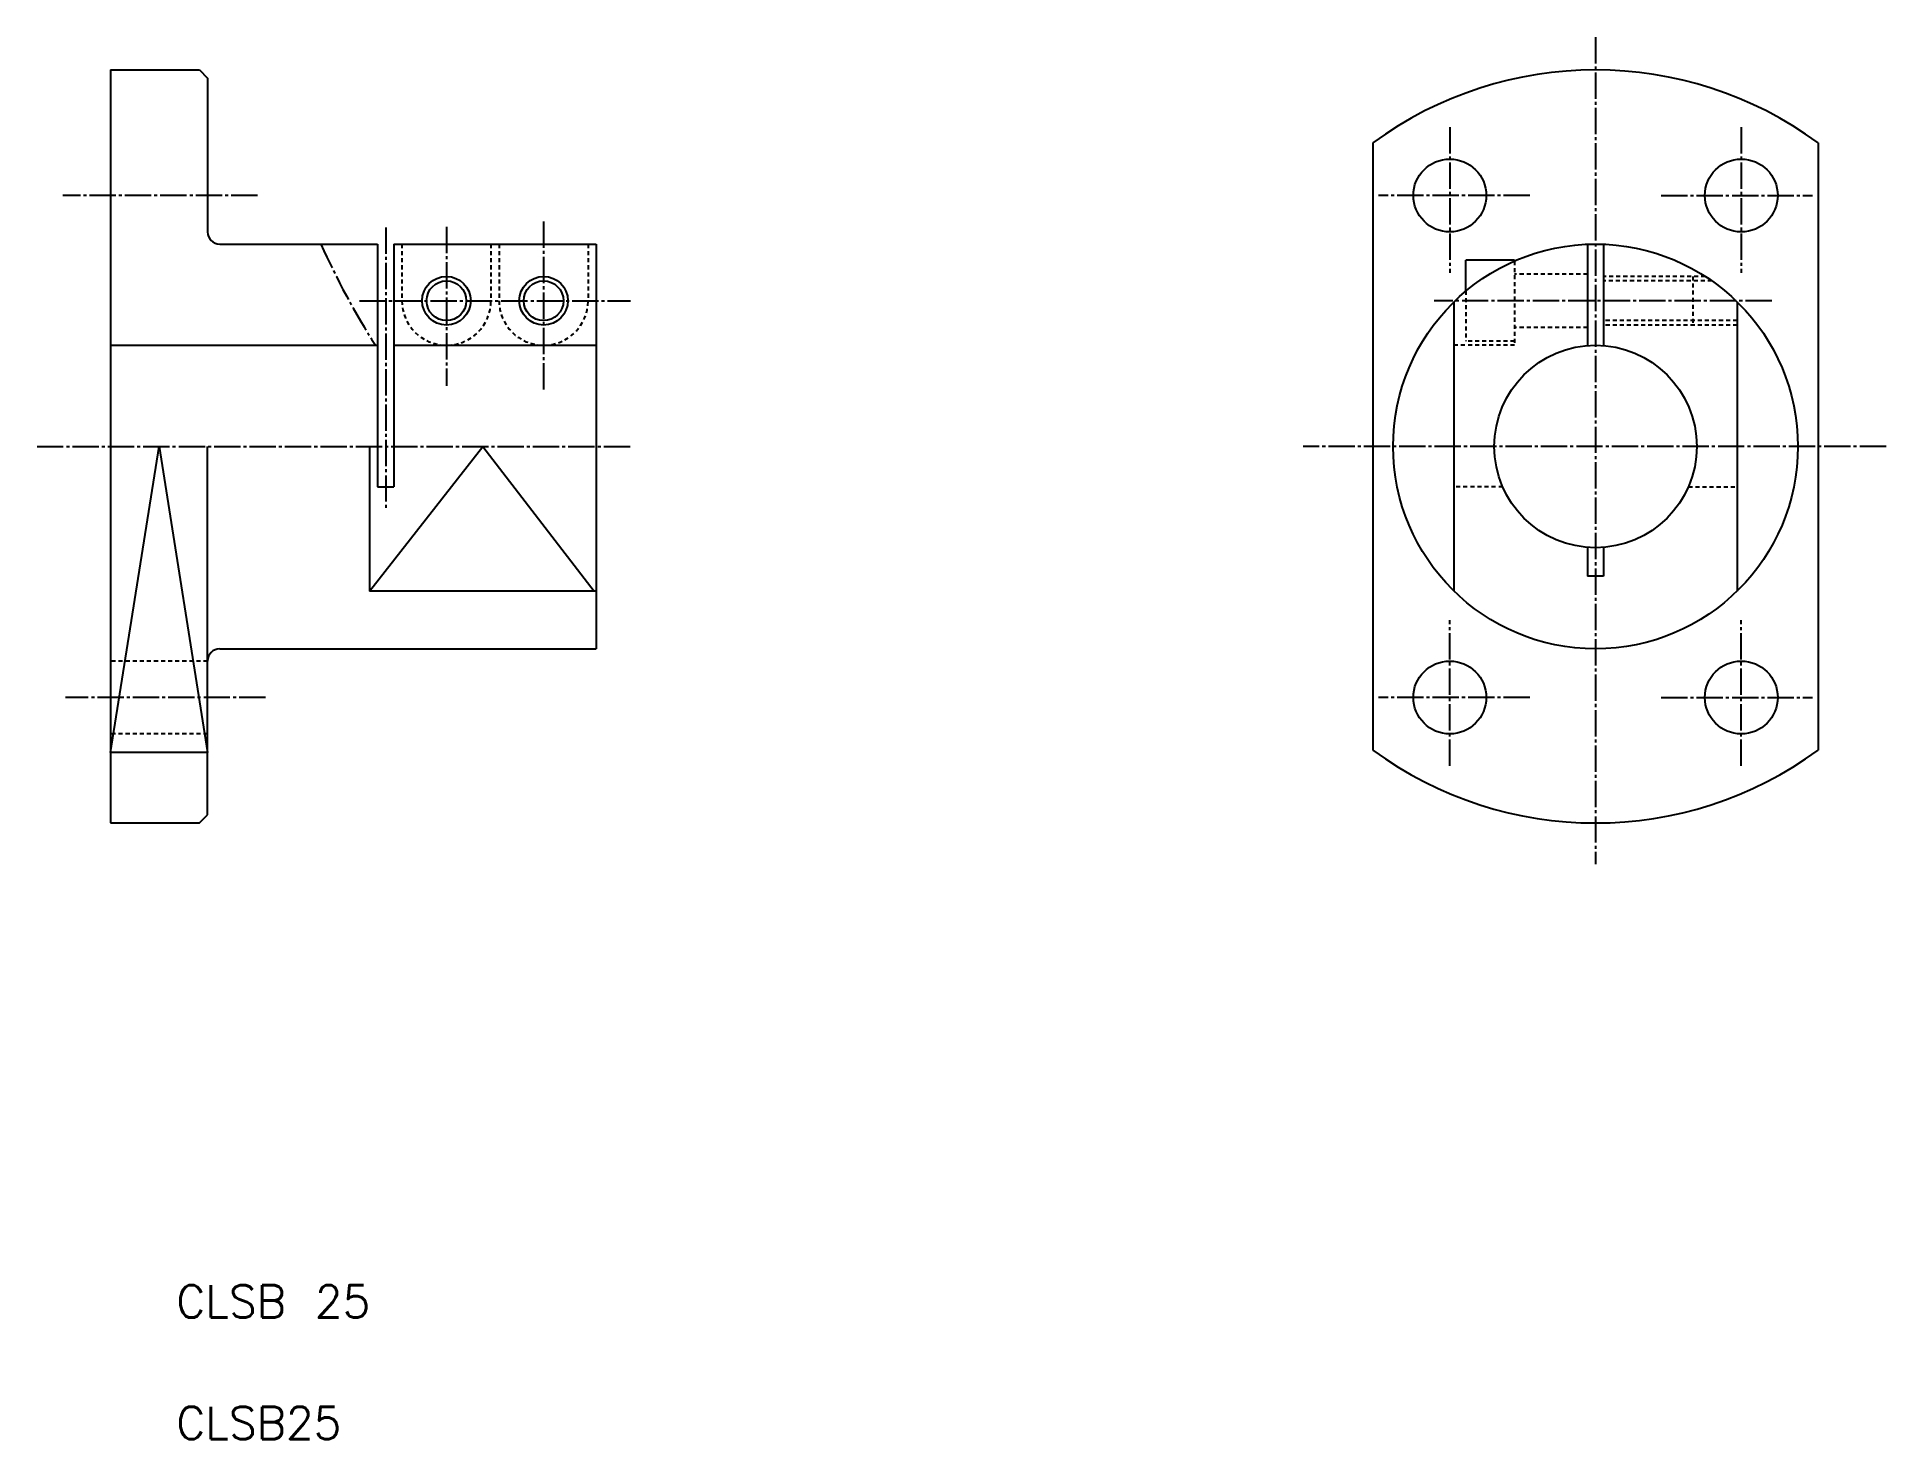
# Model space of a CAD drawing. Extents: x 67 to 295, y 115 to 288.
import ezdxf

# ---------------------------------------------------------------- set-up
doc = ezdxf.new("R2010")
doc.units = 0
doc.header["$LTSCALE"] = 0.25
doc.linetypes.add('CENTER', pattern=[17.5, 13, -1.5, 1.5, -1.5])
doc.linetypes.add('DASHED', pattern=[3.5, 2, -1.5])
doc.layers.get('0').update_dxf_attribs({"linetype": 'CONTINUOUS'})
doc.layers.add('CENTER', color=1, linetype='CENTER')
doc.styles.get("Standard").update_dxf_attribs({"font": 'txt.shx'})

msp = doc.modelspace()

# ---------------------------------------------------------------- linework, layer by layer
for p, q in [((75.73, 283.95), (86.73, 283.95)), ((75.73, 283.95), (75.73, 190.95)), ((86.73, 283.95), (87.73, 282.95)), ((87.73, 282.95), (87.73, 263.95)), ((231.66, 274.94), (231.66, 199.95)), ((286.66, 274.94), (286.66, 199.95)), ((89.23, 262.45), (108.73, 262.45)), ((108.73, 262.45), (108.73, 232.45)), ((110.73, 262.45), (110.73, 232.45)), ((110.73, 262.45), (135.73, 262.45)), ((135.73, 262.45), (135.73, 212.45)), ((249.16, 260.45), (243.16, 260.45)), ((243.16, 256.66), (243.16, 260.45)), ((249.16, 260.36), (249.16, 260.45)), ((258.16, 262.43), (258.16, 249.91)), ((260.16, 262.43), (260.16, 249.91)), ((241.66, 255.3), (241.66, 219.59)), ((276.66, 255.3), (276.66, 219.59)), ((75.73, 249.95), (108.73, 249.95)), ((110.73, 249.95), (135.73, 249.95)), ((87.73, 191.95), (87.73, 237.45)), ((107.73, 237.45), (107.73, 219.59)), ((108.73, 232.45), (110.73, 232.45)), ((258.16, 224.99), (258.16, 221.45)), ((260.16, 224.99), (260.16, 221.45)), ((135.73, 219.59), (107.73, 219.59)), ((260.16, 221.45), (258.16, 221.45)), ((89.23, 212.45), (135.73, 212.45)), ((87.73, 199.64), (75.73, 199.64)), ((86.73, 190.95), (87.73, 191.95)), ((75.73, 190.95), (86.73, 190.95))]:
    msp.add_line(p, q)
at = {"color": 3, "linetype": 'DASHED'}
for p, q in [((111.73, 262.45), (111.73, 255.45)), ((122.73, 262.45), (122.73, 255.45)), ((123.73, 262.45), (123.73, 255.45)), ((134.73, 262.45), (134.73, 255.45)), ((249.16, 260.36), (249.16, 249.95)), ((258.16, 258.75), (249.16, 258.75)), ((272.72, 258.45), (260.16, 258.45)), ((271.16, 258.45), (271.16, 252.45)), ((243.16, 256.66), (243.16, 250.45)), ((273.54, 257.9), (260.16, 257.9)), ((258.16, 252.15), (249.16, 252.15)), ((276.66, 253), (260.16, 253)), ((276.66, 252.45), (260.16, 252.45)), ((249.16, 249.95), (241.66, 249.95)), ((249.16, 250.45), (243.16, 250.45)), ((247.7, 232.45), (241.66, 232.45)), ((270.62, 232.45), (276.66, 232.45)), ((87.73, 210.95), (75.73, 210.95)), ((87.73, 201.95), (75.73, 201.95))]:
    msp.add_line(p, q, dxfattribs=at)
at = {"color": 3}
for p, q in [((75.73, 199.64), (81.73, 237.45)), ((81.73, 237.45), (87.73, 199.64)), ((107.73, 219.59), (121.73, 237.45)), ((121.73, 237.45), (135.47, 219.59))]:
    msp.add_line(p, q, dxfattribs=at)
for centre, radius in [((241.16, 268.45), 4.5), ((277.16, 268.45), 4.5), ((259.16, 237.45), 25), ((117.23, 255.45), 2.45), ((129.23, 255.45), 2.45), ((259.16, 237.45), 12.5), ((241.16, 206.45), 4.5), ((277.16, 206.45), 4.5)]:
    msp.add_circle(centre, radius)
for centre in [(117.23, 255.45), (129.23, 255.45)]:
    msp.add_circle(centre, 3, dxfattribs=at)
for centre, radius, start, end in [((259.16, 237.45), 46.5, 53.7437, 126.2563), ((89.23, 263.95), 1.5, 180, 270), ((89.23, 210.95), 1.5, 90, 180), ((259.16, 237.45), 46.5, 233.7437, 306.2563)]:
    msp.add_arc(centre, radius, start, end)
at = {"color": 3, "linetype": 'DASHED'}
for centre in [(117.23, 255.45), (129.23, 255.45)]:
    msp.add_arc(centre, 5.5, 180, 0, dxfattribs=at)
at = {"layer": 'CENTER', "color": 1, "linetype": 'CENTER'}
for p, q in [((259.16, 288.02), (259.16, 185.86)), ((241.16, 276.88), (241.16, 258.89)), ((277.16, 276.88), (277.16, 258.89)), ((93.89, 268.45), (69.84, 268.45)), ((251.04, 268.45), (232.37, 268.45)), ((267.27, 268.45), (285.94, 268.45)), ((129.23, 265.23), (129.23, 244.3)), ((109.73, 264.51), (109.73, 229.83)), ((117.23, 264.58), (117.23, 244.95)), ((106.51, 255.45), (139.98, 255.45)), ((280.92, 255.45), (239.25, 255.45)), ((66.66, 237.45), (139.95, 237.45)), ((295.04, 237.45), (223.04, 237.45)), ((241.16, 198.01), (241.16, 216.01)), ((277.16, 198.01), (277.16, 216.01)), ((94.87, 206.45), (70.18, 206.45)), ((251.04, 206.45), (232.37, 206.45)), ((267.27, 206.45), (285.94, 206.45))]:
    msp.add_line(p, q, dxfattribs=at)
msp.add_arc((192.92, 303.47), 100, 204.2226, 212.3631, dxfattribs=at)

# ---------------------------------------------------------------- texts
for s, p in [('CLSB 25', (83.86, 129.86)), ('CLSB25', (83.86, 114.86))]:
    msp.add_text(s, height=4).set_placement(p)

doc.saveas('drawing.dxf')
